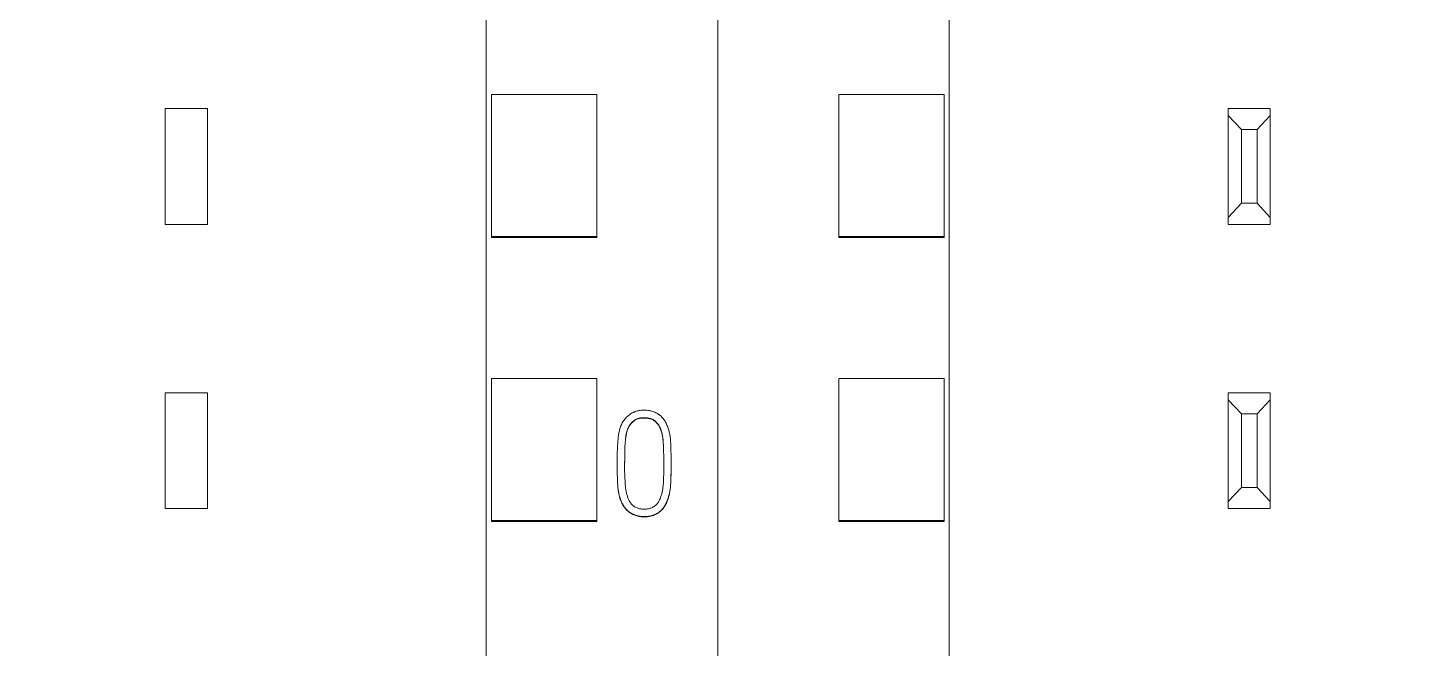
# Model space of a CAD drawing. Header units: millimetres. Extents: x 42151 to 59780, y 37376 to 44547.
# Drawn here: x 48087.11 to 48113.59, y 43243.19 to 43254.98 of the extents above; entities that cross this region are included whole.
import ezdxf

# ---------------------------------------------------------------- set-up
doc = ezdxf.new("R2010")
doc.units = ezdxf.units.MM
doc.set_wipeout_variables(frame=1)
doc.layers.add('000-PI-Oprema', color=30, linetype='Continuous', lineweight=5)
doc.layers.add('SI-ORMAR-Oprema', color=30, linetype='Continuous', lineweight=5)
doc.layers.add('004-PI-DIN Šina', color=3, linetype='Continuous')

# ---------------------------------------------------------------- blocks, each defined once
blk = doc.blocks.new('6ES7522-1BL01-0AB0')
blk.add_wipeout([(-17.4, 69.029), (17.4, 69.029), (17.4, -77.971), (-17.4, -77.971)]).dxf.layer = 'SI-ORMAR-Oprema'
at = {"layer": 'SI-ORMAR-Oprema', "linetype": 'Continuous'}
for p, q in [((17.4, 56.709), (17.4, -56.709)), ((13, -54.387), (13, 54.429)), ((13.1, 1.797), (13.1, 4.499)), ((13.1, 4.499), (15.1, 4.499)), ((15.1, 1.797), (15.1, 4.499)), ((6.9, 2.029), (6.9, 4.229)), ((6.9, 4.229), (7.7, 4.229)), ((7.7, 4.229), (7.7, 2.029)), ((7.7, 2.029), (6.9, 2.029)), ((13.1, 1.797), (15.1, 1.797)), ((13.1, 1.778), (13.1, 1.797)), ((13.1, 1.778), (15.1, 1.778)), ((15.1, 1.778), (15.1, 1.797)), ((13.1, -3.604), (13.1, -0.902)), ((13.1, -0.902), (15.1, -0.902)), ((15.1, -3.604), (15.1, -0.902)), ((6.9, -3.371), (6.9, -1.171)), ((6.9, -1.171), (7.7, -1.171)), ((7.7, -1.171), (7.7, -3.371)), ((15.488, -2.503), (15.488, -2.509)), ((16.512, -2.551), (16.512, -2.545)), ((7.7, -3.371), (6.9, -3.371)), ((13.1, -3.622), (13.1, -3.604)), ((13.1, -3.604), (15.1, -3.604)), ((13.1, -3.622), (15.1, -3.622)), ((15.1, -3.622), (15.1, -3.604))]:
    blk.add_line(p, q, dxfattribs=at)
for points, knots in [([(15.829, -1.531), (15.854, -1.522), (15.88, -1.515), (15.933, -1.505), (15.96, -1.503), (16.014, -1.502), (16.041, -1.504), (16.094, -1.511), (16.121, -1.517), (16.16, -1.528), (16.172, -1.532), (16.198, -1.542), (16.222, -1.552), (16.246, -1.565), (16.263, -1.575), (16.269, -1.579), (16.28, -1.587), (16.286, -1.591), (16.313, -1.611), (16.332, -1.629), (16.359, -1.66), (16.367, -1.67), (16.383, -1.692), (16.39, -1.703), (16.411, -1.738), (16.423, -1.762), (16.445, -1.811), (16.454, -1.836), (16.465, -1.875), (16.469, -1.888), (16.476, -1.914), (16.485, -1.953), (16.499, -2.044), (16.505, -2.124), (16.509, -2.229), (16.51, -2.282), (16.512, -2.388), (16.512, -2.441), (16.512, -2.547), (16.512, -2.653), (16.51, -2.759), (16.507, -2.865), (16.505, -2.918), (16.494, -3.023), (16.485, -3.076), (16.468, -3.141), (16.464, -3.154), (16.456, -3.18), (16.452, -3.192), (16.437, -3.23), (16.427, -3.255), (16.408, -3.291), (16.402, -3.303), (16.388, -3.326), (16.381, -3.338), (16.357, -3.37), (16.34, -3.391), (16.311, -3.419), (16.301, -3.428), (16.285, -3.44), (16.279, -3.444), (16.268, -3.452), (16.262, -3.456), (16.234, -3.473), (16.209, -3.485), (16.171, -3.499), (16.158, -3.504), (16.132, -3.511), (16.119, -3.514), (16.079, -3.522), (16.053, -3.525), (16.012, -3.527), (15.999, -3.527), (15.971, -3.526), (15.958, -3.525), (15.917, -3.52), (15.891, -3.515), (15.852, -3.505), (15.839, -3.501), (15.814, -3.492), (15.801, -3.487), (15.764, -3.47), (15.741, -3.456), (15.708, -3.432), (15.697, -3.424), (15.677, -3.405), (15.667, -3.396), (15.64, -3.366), (15.624, -3.344), (15.602, -3.31), (15.595, -3.298), (15.582, -3.275), (15.576, -3.262), (15.559, -3.226), (15.55, -3.201), (15.538, -3.162), (15.534, -3.149), (15.527, -3.123), (15.524, -3.11), (15.516, -3.07), (15.511, -3.043), (15.493, -2.91), (15.491, -2.804), (15.488, -2.643), (15.488, -2.589), (15.488, -2.482), (15.488, -2.429), (15.489, -2.322), (15.49, -2.268), (15.495, -2.161), (15.499, -2.108), (15.51, -2.002), (15.517, -1.949), (15.535, -1.871), (15.542, -1.845), (15.556, -1.806), (15.561, -1.794), (15.572, -1.768), (15.578, -1.756), (15.598, -1.72), (15.613, -1.697), (15.639, -1.665), (15.648, -1.654), (15.667, -1.635), (15.677, -1.625), (15.708, -1.598), (15.73, -1.582), (15.766, -1.56), (15.778, -1.554), (15.797, -1.545), (15.806, -1.54), (15.818, -1.536), (15.822, -1.534), (15.826, -1.533), (15.827, -1.532), (15.829, -1.531)], [0, 0, 0, 0, 0.015625, 0.015625, 0.03125, 0.03125, 0.046875, 0.046875, 0.0625, 0.0625, 0.070312, 0.070312, 0.078125, 0.085937, 0.085937, 0.089844, 0.089844, 0.09375, 0.09375, 0.109375, 0.109375, 0.117187, 0.117187, 0.125, 0.125, 0.140625, 0.140625, 0.15625, 0.15625, 0.164062, 0.164062, 0.171875, 0.1875, 0.21875, 0.21875, 0.25, 0.25, 0.28125, 0.28125, 0.3125, 0.34375, 0.34375, 0.375, 0.375, 0.40625, 0.40625, 0.414062, 0.414062, 0.421875, 0.421875, 0.4375, 0.4375, 0.445312, 0.445312, 0.453125, 0.453125, 0.46875, 0.46875, 0.476562, 0.476562, 0.480469, 0.480469, 0.484375, 0.484375, 0.5, 0.5, 0.507812, 0.507812, 0.515625, 0.515625, 0.53125, 0.53125, 0.539063, 0.539063, 0.546875, 0.546875, 0.5625, 0.5625, 0.570313, 0.570313, 0.578125, 0.578125, 0.59375, 0.59375, 0.601563, 0.601563, 0.609375, 0.609375, 0.625, 0.625, 0.632813, 0.632813, 0.640625, 0.640625, 0.65625, 0.65625, 0.664063, 0.664063, 0.671875, 0.671875, 0.6875, 0.6875, 0.75, 0.75, 0.78125, 0.78125, 0.8125, 0.8125, 0.84375, 0.84375, 0.875, 0.875, 0.90625, 0.90625, 0.921875, 0.921875, 0.929688, 0.929688, 0.9375, 0.9375, 0.953125, 0.953125, 0.960938, 0.960938, 0.96875, 0.96875, 0.984375, 0.984375, 0.992187, 0.992187, 0.996094, 0.998047, 0.999023, 0.999023, 1, 1, 1, 1]), ([(16.172, -1.684), (16.192, -1.695), (16.209, -1.709), (16.241, -1.74), (16.256, -1.758), (16.281, -1.795), (16.292, -1.814), (16.311, -1.855), (16.319, -1.876), (16.341, -1.939), (16.349, -1.983), (16.358, -2.049), (16.36, -2.071), (16.363, -2.116), (16.364, -2.138), (16.37, -2.25), (16.372, -2.339), (16.374, -2.518), (16.373, -2.607), (16.371, -2.741), (16.37, -2.809), (16.367, -2.875), (16.363, -2.92), (16.361, -2.942), (16.353, -3.009), (16.345, -3.053), (16.328, -3.117), (16.322, -3.139), (16.31, -3.17), (16.306, -3.181), (16.297, -3.201), (16.288, -3.222), (16.277, -3.241), (16.265, -3.26), (16.258, -3.269), (16.237, -3.296), (16.221, -3.311), (16.194, -3.332), (16.184, -3.338), (16.165, -3.349), (16.155, -3.354), (16.134, -3.362), (16.123, -3.366), (16.102, -3.373), (16.091, -3.375), (16.058, -3.382), (16.036, -3.384), (16.002, -3.385), (15.991, -3.385), (15.968, -3.384), (15.957, -3.383), (15.924, -3.379), (15.902, -3.374), (15.87, -3.364), (15.86, -3.36), (15.839, -3.351), (15.819, -3.34), (15.8, -3.328), (15.787, -3.317), (15.783, -3.314), (15.774, -3.306), (15.77, -3.302), (15.759, -3.29), (15.752, -3.281), (15.738, -3.263), (15.732, -3.254), (15.715, -3.225), (15.705, -3.205), (15.689, -3.163), (15.682, -3.142), (15.673, -3.11), (15.67, -3.099), (15.664, -3.077), (15.657, -3.045), (15.651, -3.012), (15.642, -2.946), (15.639, -2.902), (15.631, -2.771), (15.629, -2.682), (15.629, -2.55), (15.63, -2.506), (15.63, -2.418), (15.631, -2.285), (15.635, -2.153), (15.646, -2.043), (15.649, -2.021), (15.655, -1.978), (15.659, -1.956), (15.667, -1.924), (15.67, -1.913), (15.676, -1.892), (15.68, -1.882), (15.692, -1.851), (15.701, -1.831), (15.717, -1.802), (15.723, -1.793), (15.735, -1.775), (15.742, -1.766), (15.763, -1.74), (15.778, -1.724), (15.804, -1.703), (15.813, -1.697), (15.831, -1.684), (15.841, -1.679), (15.87, -1.665), (15.891, -1.658), (15.935, -1.649), (15.957, -1.647), (16.001, -1.646), (16.023, -1.647), (16.067, -1.651), (16.089, -1.655), (16.121, -1.663), (16.131, -1.666), (16.147, -1.672), (16.152, -1.674), (16.159, -1.678), (16.162, -1.679), (16.167, -1.682), (16.169, -1.683), (16.172, -1.684)], [0, 0, 0, 0, 0.015625, 0.015625, 0.03125, 0.03125, 0.046875, 0.046875, 0.0625, 0.0625, 0.09375, 0.09375, 0.109375, 0.109375, 0.125, 0.125, 0.1875, 0.1875, 0.25, 0.25, 0.28125, 0.296875, 0.296875, 0.3125, 0.3125, 0.34375, 0.34375, 0.359375, 0.359375, 0.367188, 0.367188, 0.375, 0.382813, 0.382813, 0.390625, 0.390625, 0.40625, 0.40625, 0.414063, 0.414063, 0.421875, 0.421875, 0.429688, 0.429688, 0.4375, 0.4375, 0.453125, 0.453125, 0.460938, 0.460938, 0.46875, 0.46875, 0.484375, 0.484375, 0.492188, 0.492188, 0.5, 0.507813, 0.507813, 0.511719, 0.511719, 0.515625, 0.515625, 0.523438, 0.523438, 0.53125, 0.53125, 0.546875, 0.546875, 0.5625, 0.5625, 0.570313, 0.570313, 0.578125, 0.59375, 0.59375, 0.625, 0.625, 0.6875, 0.6875, 0.71875, 0.71875, 0.75, 0.8125, 0.8125, 0.828125, 0.828125, 0.84375, 0.84375, 0.851562, 0.851562, 0.859375, 0.859375, 0.875, 0.875, 0.882812, 0.882812, 0.890625, 0.890625, 0.90625, 0.90625, 0.914062, 0.914062, 0.921875, 0.921875, 0.9375, 0.9375, 0.953125, 0.953125, 0.96875, 0.96875, 0.984375, 0.984375, 0.992187, 0.992187, 0.996094, 0.996094, 0.998047, 0.998047, 1, 1, 1, 1]), ([(16.172, -1.69), (16.152, -1.679), (16.131, -1.672), (16.099, -1.664), (16.088, -1.661), (16.066, -1.658), (16.055, -1.656), (16.021, -1.653), (15.999, -1.652), (15.955, -1.653), (15.932, -1.655), (15.899, -1.663), (15.888, -1.666), (15.867, -1.673), (15.857, -1.677), (15.837, -1.687), (15.827, -1.693), (15.808, -1.706), (15.799, -1.713), (15.782, -1.727), (15.774, -1.735), (15.759, -1.751), (15.751, -1.76), (15.73, -1.787), (15.718, -1.805), (15.702, -1.835), (15.697, -1.845), (15.688, -1.865), (15.684, -1.876), (15.673, -1.908), (15.667, -1.929), (15.652, -1.994), (15.647, -2.038), (15.639, -2.127), (15.636, -2.171), (15.632, -2.26), (15.631, -2.305), (15.63, -2.394), (15.63, -2.439), (15.63, -2.522), (15.629, -2.56), (15.629, -2.598)], [0, 0, 0, 0, 0.050692, 0.050692, 0.076038, 0.076038, 0.101384, 0.101384, 0.152076, 0.152076, 0.202768, 0.202768, 0.228114, 0.228114, 0.25346, 0.25346, 0.278806, 0.278806, 0.304152, 0.304152, 0.329498, 0.329498, 0.354844, 0.354844, 0.405536, 0.405536, 0.430882, 0.430882, 0.456228, 0.456228, 0.506919, 0.506919, 0.608303, 0.608303, 0.709687, 0.709687, 0.811071, 0.811071, 0.912455, 0.912455, 1, 1, 1, 1]), ([(16.373, -2.503), (16.373, -2.477), (16.373, -2.451), (16.372, -2.337), (16.369, -2.249), (16.363, -2.116), (16.36, -2.072), (16.349, -1.985), (16.34, -1.943), (16.322, -1.89), (16.318, -1.88), (16.31, -1.859), (16.305, -1.849), (16.291, -1.819), (16.28, -1.8), (16.261, -1.772), (16.255, -1.763), (16.24, -1.746), (16.225, -1.73), (16.209, -1.715), (16.195, -1.705), (16.191, -1.702), (16.182, -1.696), (16.177, -1.693), (16.172, -1.69)], [0, 0, 0, 0, 0.088977, 0.088977, 0.392651, 0.392651, 0.544488, 0.544488, 0.696326, 0.696326, 0.734285, 0.734285, 0.772244, 0.772244, 0.848163, 0.848163, 0.886122, 0.886122, 0.924081, 0.962041, 0.962041, 0.98102, 0.98102, 1, 1, 1, 1]), ([(15.488, -2.509), (15.488, -2.573), (15.488, -2.637), (15.49, -2.754), (15.491, -2.808), (15.495, -2.888), (15.497, -2.915), (15.501, -2.969), (15.504, -2.996), (15.515, -3.076), (15.525, -3.129), (15.545, -3.193), (15.55, -3.206), (15.559, -3.231), (15.564, -3.244), (15.581, -3.28), (15.594, -3.304), (15.615, -3.337), (15.623, -3.349), (15.639, -3.37), (15.648, -3.381), (15.675, -3.411), (15.695, -3.429), (15.727, -3.453), (15.739, -3.46), (15.762, -3.474), (15.774, -3.48), (15.811, -3.497), (15.836, -3.507), (15.875, -3.517), (15.888, -3.521), (15.915, -3.526), (15.928, -3.528), (15.968, -3.532), (15.995, -3.533), (16.036, -3.532), (16.05, -3.531), (16.076, -3.528), (16.09, -3.526), (16.129, -3.519), (16.155, -3.512), (16.193, -3.498), (16.206, -3.492), (16.23, -3.481), (16.242, -3.474), (16.277, -3.453), (16.298, -3.437), (16.338, -3.4), (16.355, -3.379), (16.379, -3.346), (16.386, -3.335), (16.4, -3.312), (16.407, -3.3), (16.426, -3.264), (16.436, -3.239), (16.455, -3.189), (16.463, -3.163), (16.477, -3.111), (16.483, -3.085), (16.492, -3.032), (16.503, -2.952), (16.507, -2.872), (16.51, -2.766), (16.512, -2.676), (16.512, -2.587), (16.512, -2.551)], [0, 0, 0, 0, 0.074801, 0.074801, 0.137845, 0.137845, 0.169367, 0.169367, 0.200889, 0.200889, 0.263933, 0.263933, 0.279694, 0.279694, 0.295455, 0.295455, 0.326976, 0.326976, 0.342737, 0.342737, 0.358498, 0.358498, 0.39002, 0.39002, 0.405781, 0.405781, 0.421542, 0.421542, 0.453064, 0.453064, 0.468825, 0.468825, 0.484586, 0.484586, 0.516108, 0.516108, 0.531869, 0.531869, 0.54763, 0.54763, 0.579151, 0.579151, 0.594912, 0.594912, 0.610673, 0.610673, 0.642195, 0.642195, 0.673717, 0.673717, 0.689478, 0.689478, 0.705239, 0.705239, 0.736761, 0.736761, 0.768283, 0.768283, 0.799805, 0.799805, 0.831326, 0.89437, 0.89437, 0.957414, 1, 1, 1, 1])]:
    blk.add_open_spline(points, degree=3, knots=knots, dxfattribs=at)
blk = doc.blocks.new('6ES7531-7KF00-0AB0')
at = {"layer": 'SI-ORMAR-Oprema', "linetype": 'Continuous'}
for p, q in [((-17.763, 16.329), (-17.763, -1.738)), ((-29.363, 15.837), (-29.363, 0.893)), ((-24.898, 0.893), (-29.363, 0.893)), ((-24.898, 0.893), (-24.898, -3.943)), ((-23.028, 0.893), (-23.028, -3.943)), ((-17.763, 0.893), (-23.028, 0.893)), ((-17.763, -1.738), (-17.763, -7.528)), ((-29.363, -1.926), (-29.363, -3.719)), ((-24.898, -1.926), (-29.363, -1.926)), ((-17.763, -1.926), (-23.028, -1.926)), ((-27.89, -3.719), (-27.89, -2.349)), ((-27.89, -2.349), (-24.898, -2.349)), ((-23.028, -2.349), (-17.763, -2.349)), ((-27.89, -2.771), (-24.898, -2.771)), ((-27.89, -2.771), (-24.898, -2.771)), ((-23.028, -2.771), (-20.412, -2.771)), ((-23.028, -2.771), (-17.763, -2.771)), ((-20.412, -3.31), (-20.412, -2.771)), ((-20.412, -2.771), (-17.763, -2.771)), ((-20.412, -5.657), (-20.412, -3.31)), ((-20.412, -3.31), (-17.763, -3.31)), ((-29.363, -3.719), (-29.363, -41.071)), ((-27.89, -3.719), (-29.363, -3.719)), ((-24.898, -3.943), (-24.898, -4.62)), ((-24.898, -3.943), (-23.028, -3.943)), ((-23.028, -3.943), (-23.028, -4.62)), ((-24.898, -4.62), (-23.028, -4.62)), ((-24.898, -4.771), (-23.028, -4.771)), ((-20.412, -5.657), (-17.763, -5.657))]:
    blk.add_line(p, q, dxfattribs=at)
for points in [[(-29.363, 0.893), (-29.363, 0.372), (-29.363, -0.775), (-29.363, -1.686), (-29.363, -1.926)], [(-24.898, -4.62), (-24.898, -4.653), (-24.898, -4.709), (-24.898, -4.76), (-24.898, -4.771), (-24.898, -4.771)], [(-23.028, -4.62), (-23.028, -4.653), (-23.028, -4.709), (-23.028, -4.76), (-23.028, -4.771), (-23.028, -4.771)]]:
    blk.add_open_spline(points, degree=3, dxfattribs=at)
blk.add_wipeout([(-17.038, 69.029), (17.762, 69.029), (17.762, -77.96), (-17.038, -77.971)]).dxf.layer = 'SI-ORMAR-Oprema'
for p, q in [((-17.038, 56.709), (-17.038, -56.709)), ((-12.638, 54.429), (-12.638, -54.387)), ((-14.738, 1.797), (-14.738, 4.499)), ((-12.738, 4.499), (-14.738, 4.499)), ((-12.738, 1.797), (-12.738, 4.499)), ((-7.338, 4.229), (-6.538, 4.229)), ((-7.338, 4.095), (-7.338, 4.229)), ((-7.088, 3.829), (-7.338, 4.095)), ((-7.338, 2.162), (-7.338, 4.095)), ((-6.538, 4.095), (-6.788, 3.829)), ((-6.538, 4.229), (-6.538, 4.095)), ((-6.538, 4.095), (-6.538, 2.162)), ((-6.788, 3.829), (-7.088, 3.829)), ((-7.088, 3.829), (-7.088, 2.429)), ((-6.788, 2.429), (-6.788, 3.829)), ((-7.338, 2.162), (-7.088, 2.429)), ((-7.088, 2.429), (-6.788, 2.429)), ((-6.788, 2.429), (-6.538, 2.162)), ((-7.338, 2.029), (-7.338, 2.162)), ((-6.538, 2.162), (-6.538, 2.029)), ((-6.538, 2.029), (-7.338, 2.029)), ((-14.738, 1.778), (-14.738, 1.797)), ((-12.738, 1.797), (-14.738, 1.797)), ((-12.738, 1.778), (-14.738, 1.778)), ((-12.738, 1.778), (-12.738, 1.797)), ((-14.738, -3.604), (-14.738, -0.902)), ((-12.738, -0.902), (-14.738, -0.902)), ((-12.738, -3.604), (-12.738, -0.902)), ((-7.338, -1.171), (-6.538, -1.171)), ((-7.338, -1.305), (-7.338, -1.171)), ((-7.088, -1.571), (-7.338, -1.305)), ((-7.338, -3.238), (-7.338, -1.305)), ((-6.538, -1.305), (-6.788, -1.571)), ((-6.538, -1.171), (-6.538, -1.305)), ((-6.538, -1.305), (-6.538, -3.238)), ((-6.788, -1.571), (-7.088, -1.571)), ((-7.088, -1.571), (-7.088, -2.971)), ((-6.788, -2.971), (-6.788, -1.571)), ((-17.038, -1.738), (-17.763, -1.738)), ((-7.338, -3.238), (-7.088, -2.971)), ((-7.088, -2.971), (-6.788, -2.971)), ((-6.788, -2.971), (-6.538, -3.238)), ((-7.338, -3.371), (-7.338, -3.238)), ((-6.538, -3.371), (-7.338, -3.371)), ((-6.538, -3.238), (-6.538, -3.371)), ((-14.738, -3.622), (-14.738, -3.604)), ((-12.738, -3.604), (-14.738, -3.604)), ((-12.738, -3.622), (-14.738, -3.622)), ((-12.738, -3.622), (-12.738, -3.604))]:
    blk.add_line(p, q, dxfattribs=at)
blk = doc.blocks.new('*U117')
at = {"layer": '004-PI-DIN Šina'}
for p, q in [((284.219, 0), (-146.3, 0)), ((284.21, -0.3), (-146.298, -0.3)), ((284.219, -0.6), (-146.3, -0.6))]:
    blk.add_line(p, q, dxfattribs=at)

msp = doc.modelspace()

# ---------------------------------------------------------------- block references
at = {"layer": '000-PI-Oprema'}
msp.add_blockref('*U117', (48098.326, 43246.632), dxfattribs=at)

# ---------------------------------------------------------------- next in the draw order: block references
at = {"layer": '000-PI-Oprema', "ltscale": 0.25}
msp.add_blockref('6ES7531-7KF00-0AB0', (48117.265, 43249.218), dxfattribs=at)

# ---------------------------------------------------------------- next in the draw order: block references
msp.add_blockref('6ES7522-1BL01-0AB0', (48082.827, 43249.218), dxfattribs=at)

doc.saveas('drawing.dxf')
